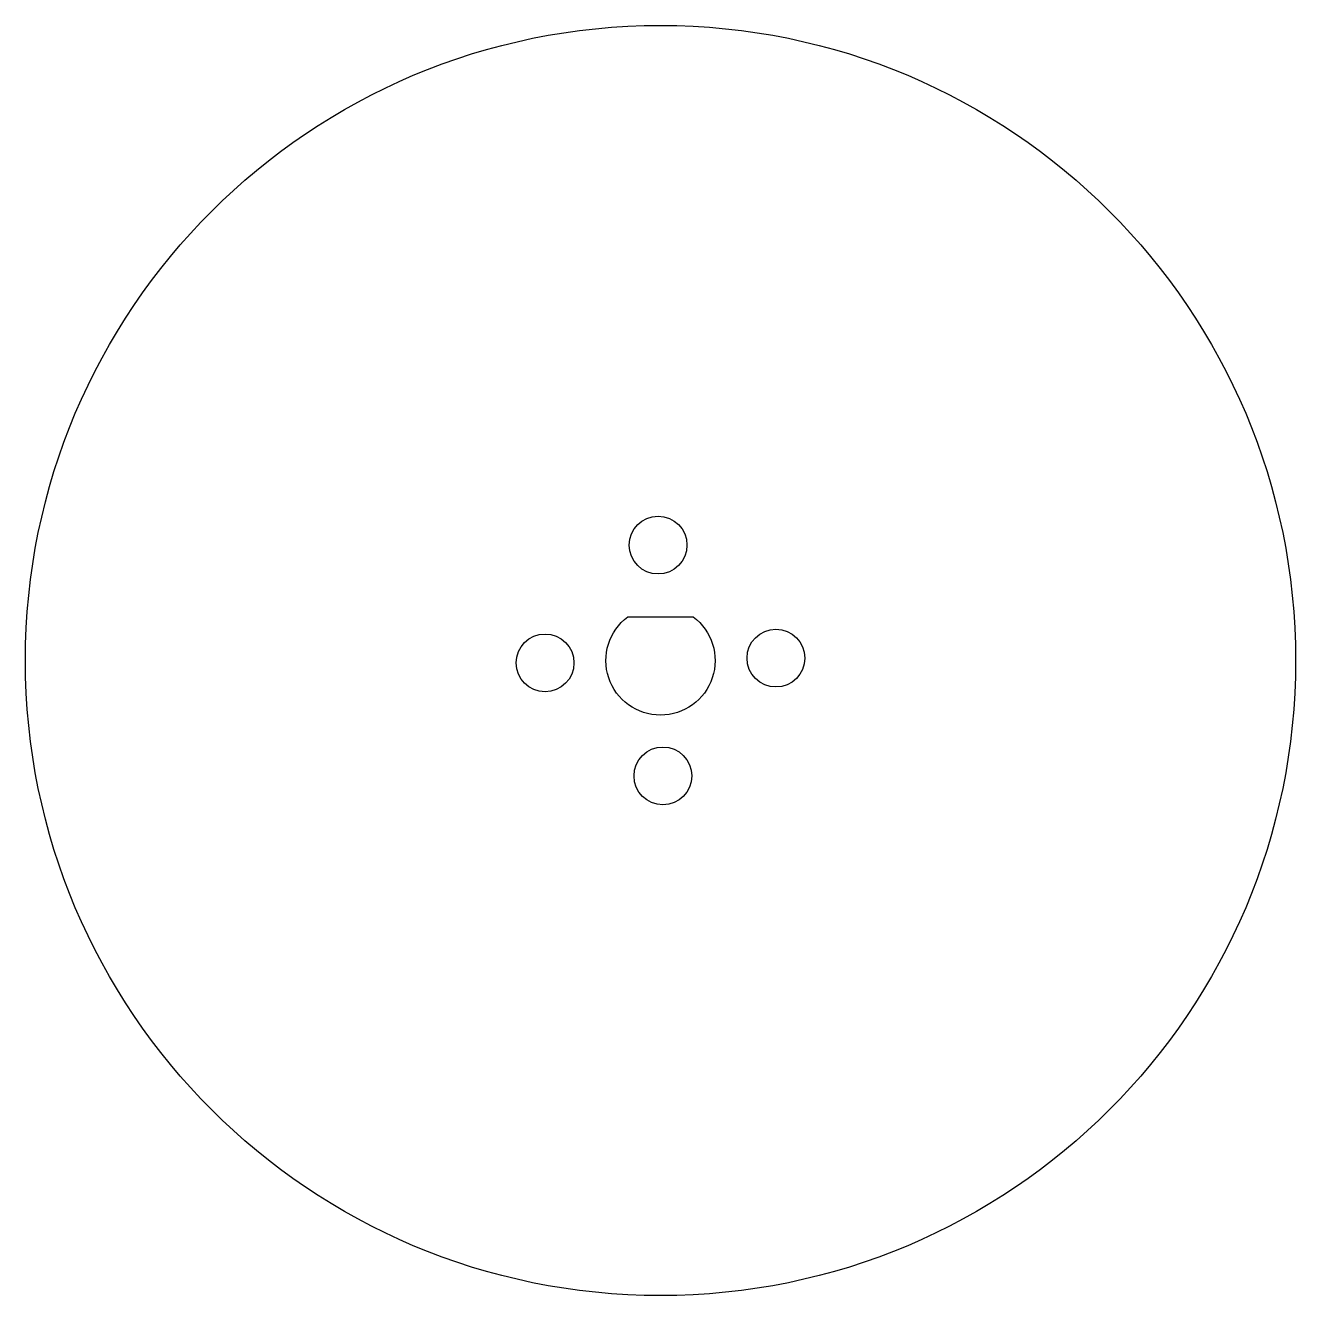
# Model space of a CAD drawing. Extents: x -1.37 to 1.37, y -1.37 to 1.37.
import ezdxf

# ---------------------------------------------------------------- set-up
doc = ezdxf.new("R2010")
doc.units = 0
doc.layers.get('0').update_dxf_attribs({"linetype": 'CONTINUOUS'})

msp = doc.modelspace()

# ---------------------------------------------------------------- linework, layer by layer
msp.add_lwpolyline([(-0.0709, 0.0945), (0.0709, 0.0945, -3)], format="xyb", close=True)
for centre, radius in [((0, 0), 1.375), ((-0.0052, 0.2499), 0.0625), ((-0.2499, -0.0052), 0.0625), ((0.2499, 0.0052), 0.0625), ((0.0052, -0.2499), 0.0625)]:
    msp.add_circle(centre, radius)

doc.saveas('drawing.dxf')
